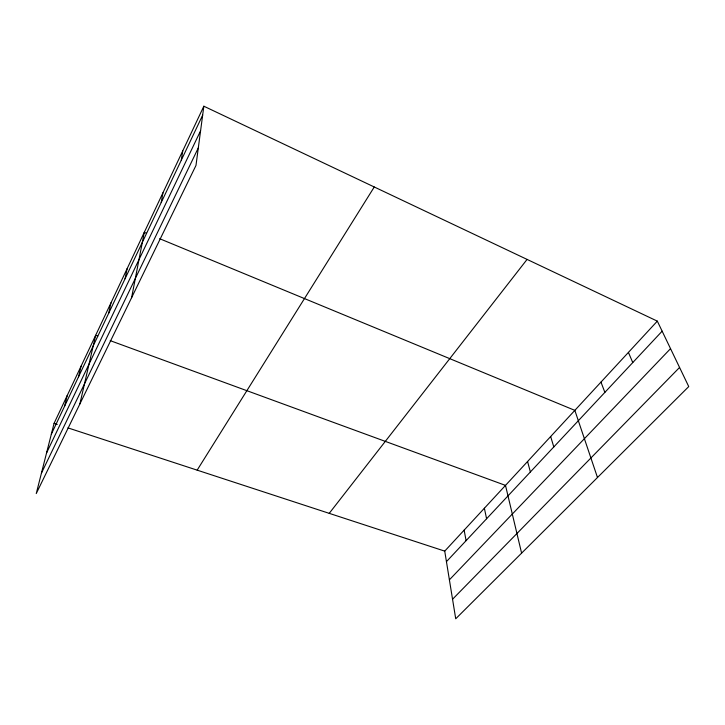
<?xml version="1.0" encoding="UTF-8"?>
<svg xmlns="http://www.w3.org/2000/svg" width="725" height="725" viewBox="0 0 725 725"><rect width="100%" height="100%" fill="white"/><g stroke="black" fill="none" stroke-linecap="round" stroke-linejoin="round"><path stroke-width="1.09" d="M203.843 106.213L195.986 165.427L36.25 493.571L54.076 423.346L203.843 106.213L657.321 321.139L688.75 386.57L455.726 618.787L444.733 551.127L657.321 321.139M181.286 160.198L182.754 150.854M161.222 202.493L162.935 192.823M131.597 297.703L144.275 232.335L146.323 233.187M125.062 278.726L127.174 268.549M108.714 313.182L110.988 302.823M79.877 403.961L95.646 335.312L97.73 336.074M78.545 376.782L81.082 366.143M64.597 406.19L67.244 395.451M51.33 434.157L202.656 115.157M46.563 452.935L200.571 130.835M41.443 473.117L198.315 147.9M197.164 470.144L374.263 186.987M329.241 513.345L527.075 259.414M446.446 561.648L662.143 331.18M449.4 579.828L670.534 348.643M452.554 599.24L679.57 367.457M54.076 423.346L57.275 424.388M67.923 427.877L444.733 551.127M110.209 340.641L505.497 485.388L521.601 553.139M159.654 238.697L574.843 410.368L597.491 477.521M628.43 352.395L632.762 362.572M600.971 382.102L604.868 392.379M550.665 436.522L553.8 446.944M527.573 461.499L530.374 471.966M484.373 508.234L486.584 518.756M464.136 530.129L466.084 540.651"/></g></svg>
